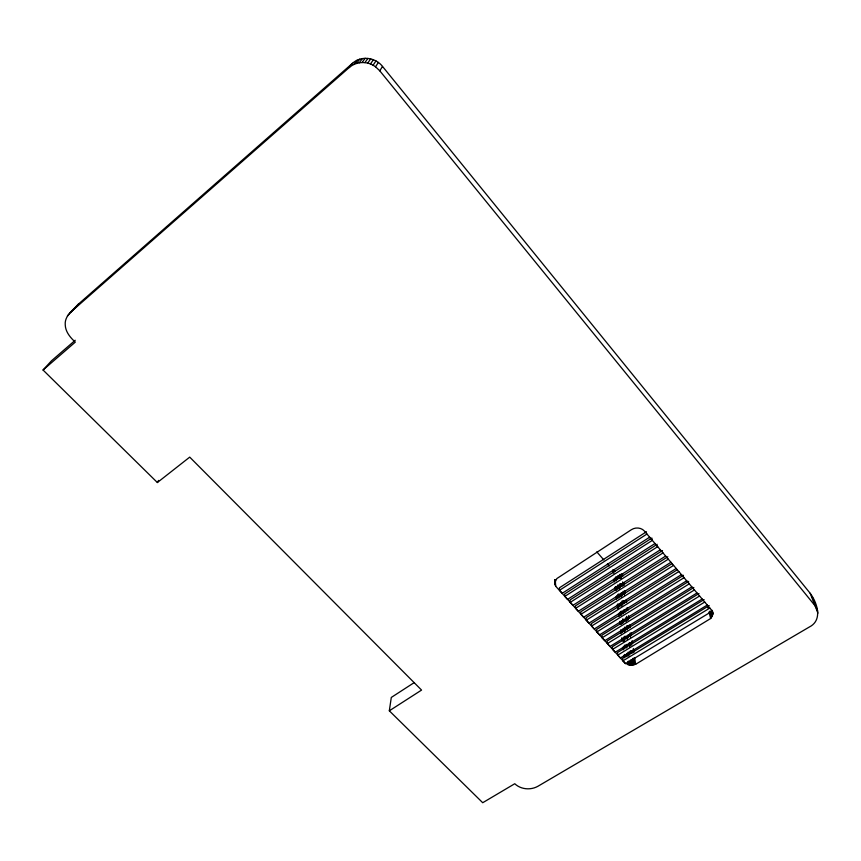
<?xml version="1.0" encoding="UTF-8"?>
<svg xmlns="http://www.w3.org/2000/svg" width="861" height="861" viewBox="0 0 861 861"><rect width="100%" height="100%" fill="white"/><g stroke="black" fill="none" stroke-linecap="round" stroke-linejoin="round"><path stroke-width="1.29" d="M389.323 710.809L421.556 690.081L189.721 457.126L157.369 482.537L43.05 370.015L75.294 342.129C70.333 337.577 65.468 331.915 65.242 324.845C64.424 315.729 73.088 310.111 78.394 304.137L352.547 63.251C361.157 55.384 375.557 57.364 382.521 66.437L810.19 593.304C817.293 602.851 822.976 620.146 809.351 627.002L537.899 786.287C530.677 790.366 520.83 789.548 514.76 783.736L482.709 802.721L389.323 710.809L391.303 697.432L414.292 682.558M555.033 582.251L555.636 586.169L625.054 663.142L630.058 665.187L635.644 664.305L710.659 618.51L712.854 613.936L712.37 611.062L644.448 531.086C641.23 527.438 635.396 527.083 631.425 529.676L556.841 578.57L555.033 582.251L554.893 579.593M157.369 482.537L158.596 480.395M817.154 609.297L815.152 605.864L379.776 70.817L382.521 66.437M379.776 70.817L375.536 66.781L378.366 62.476M70.333 312.457L349.189 67.567C355.679 61.82 365.602 60.959 373.082 65.21L375.956 60.937M370.456 63.972L373.394 59.732M367.712 63.101L370.704 58.871M364.903 62.616L367.938 58.387M362.061 62.509L365.161 58.279M359.241 62.778L362.395 58.559M356.497 63.445L359.704 59.205M353.882 64.478L357.143 60.216M349.189 67.567L352.547 63.251M78.394 304.137L67.416 315.944M43.05 370.015L51.402 360.888L75.23 340.256M646.503 531.721L559.413 587.815L559.553 590.259L562.265 593.272L649.635 537.199L652.315 540.374L564.838 596.372L567.539 599.374L654.995 543.528L657.675 546.66L570.24 602.366L572.931 605.358L660.333 549.802M559.553 590.259L646.945 534.035M657.201 544.313L570.068 599.902L570.24 602.366M662.507 550.566L575.428 605.853L575.622 608.34L578.301 611.31L665.65 556.055M575.622 608.34L663.002 552.934M667.792 556.787L580.766 611.784L580.971 614.28L583.64 617.24L670.934 562.276M580.971 614.28L668.297 559.166M671.914 563.697L586.083 617.681L586.309 620.189L588.956 623.138L676.197 568.475M586.309 620.189L673.571 565.386M677.155 569.864L591.367 623.558L591.615 626.076L594.251 629.014L681.438 574.642L684.043 577.72L596.899 631.931L599.536 634.858L686.647 580.788L689.252 583.844L602.151 637.775L604.766 640.692L691.846 586.89M591.615 626.076L678.823 571.564M683.483 575.299L596.641 629.402L596.899 631.931M688.682 581.401L601.871 635.235L602.151 637.775M693.848 587.482L607.113 641.014L607.403 643.576L610.008 646.471L697.012 592.981M607.403 643.576L694.429 589.936M698.981 593.541L612.311 646.783L612.623 649.355L615.217 652.24L702.156 599.03M612.623 649.355L699.584 596.006M704.094 599.568L617.477 652.53L617.8 655.113L620.383 657.987L707.279 605.057M617.8 655.113L704.718 602.043M709.195 605.563L622.632 658.245L622.977 660.839L625.549 663.702L712.37 611.062M622.977 660.839L709.83 608.06M615.141 571.413L612.655 569.993L613.01 572.651M373.082 65.21L375.536 66.781M596.824 551.901L603.862 559.941M607.371 563.966L609.136 565.978M817.713 611.17L812.16 596.695M810.19 593.304L817.95 613.118M712.187 610.363L712.854 612.957M712.187 611.342L712.854 613.936M711.713 611.019L712.714 614.915M711.078 610.686L712.413 615.884M710.637 611.611L711.961 616.81M709.722 611.181L711.38 617.692M707.365 605.477L708.033 608.081M709.012 611.988L710.659 618.51M652.315 540.374L651.852 538.039L564.676 593.918L564.838 596.372M622.406 573.641L622.794 576.278M623.751 582.843L624.139 585.469M624.903 590.721L625.28 593.358M626.248 599.923L626.625 602.549M627.389 607.801L627.777 610.438M628.541 615.69L628.928 618.316M629.886 624.892L630.274 627.518M631.038 632.77L631.425 635.396M632.189 640.659L632.577 643.285M633.341 648.537L633.911 652.477M634.686 657.739L635.644 664.305M621.481 574.029L621.857 576.655M622.621 581.918L623.192 585.857M623.945 591.12L624.516 595.059M626.421 608.2L626.797 610.826M627.744 617.402L628.132 620.028M628.885 625.29L629.273 627.917M630.026 633.169L630.596 637.118M631.361 642.371L631.737 645.007M632.501 650.259L632.878 652.886M633.642 658.148L634.589 664.714M620.501 574.309L621.061 578.258M621.814 583.51L622.191 586.147M622.944 591.399L623.321 594.025M624.268 600.601L624.645 603.227M626.528 616.379L627.088 620.318M627.841 625.581L628.218 628.207M630.284 642.672L630.661 645.298M631.414 650.561L631.791 653.187M632.544 658.439L633.492 665.015M619.49 574.481L620.049 578.431M620.803 583.683L621.168 586.319M622.105 592.885L622.471 595.521M623.224 600.774L623.59 603.41M624.526 609.975L624.903 612.612M625.646 617.864L626.205 621.814M626.765 625.753L627.325 629.703M628.067 634.955L628.444 637.592M629.187 642.844L629.746 646.794M630.306 650.733L630.672 653.359M631.608 659.935L632.351 665.198M618.661 575.858L619.027 578.484M619.759 583.747L620.318 587.686M621.05 592.949L621.61 596.888M622.159 600.838L622.718 604.777M623.45 610.04L623.827 612.666M625.85 627.131L626.216 629.757M627.142 636.333L627.508 638.959M629.359 652.111L629.725 654.737M630.467 660L631.199 665.252M617.638 575.805L618.004 578.431M618.919 585.006L619.457 588.946M620.189 594.208L620.555 596.834M621.287 602.097L621.836 606.036M622.568 611.299L622.933 613.925M623.665 619.177L624.031 621.814M624.763 627.066L625.312 631.016M626.033 636.268L626.399 638.905M627.131 644.157L627.497 646.783M628.229 652.046L628.778 655.985M629.509 661.248L630.058 665.187M616.82 576.945L617.176 579.582M617.907 584.834L618.446 588.784M619.167 594.036L619.533 596.662M620.437 603.238L620.792 605.864M621.524 611.116L621.879 613.753M622.6 619.005L623.149 622.955M623.87 628.207L624.408 632.146M624.957 636.096L625.312 638.722M626.216 645.287L626.582 647.924M627.303 653.176L627.669 655.802M628.39 661.065L628.928 665.004M615.863 576.752L616.411 580.745M617.133 586.083L617.498 588.741M618.23 594.068L618.768 598.072M619.5 603.4L619.866 606.069M620.587 611.396L621.136 615.4M621.857 620.727L622.223 623.396M622.955 628.724L623.31 631.382M624.042 636.72L624.58 640.713M625.129 644.717L625.495 647.375M626.399 654.037L626.765 656.706M627.486 662.034L627.852 664.703M615.141 577.699L615.497 580.368M616.401 587.03L616.756 589.688M617.477 595.016L617.832 597.685M618.736 604.347L619.091 607.005M619.812 612.332L620.178 615.002M621.072 621.664L621.438 624.322M622.159 629.649L622.514 632.318M623.235 637.646L623.773 641.639M624.322 645.642L624.677 648.301M613.398 570.563L613.764 573.222M614.474 578.549L614.829 581.218M615.55 586.535L616.078 590.538M616.799 595.855L617.154 598.524M617.864 603.852L618.402 607.844M619.113 613.172L619.468 615.83M620.189 621.158L620.544 623.816M622.503 638.464L622.869 641.133M623.579 646.46L623.934 649.119M624.645 654.446L625.011 657.104M613.893 579.313L614.248 581.971M614.958 587.299L615.314 589.957M616.196 596.608L616.551 599.267M617.262 604.594L617.789 608.587M618.499 613.904L618.855 616.573M619.565 621.89L619.92 624.559M620.63 629.875L621.158 633.868M621.685 637.861L622.04 640.519M622.933 647.171L623.278 649.84M623.988 655.156L624.343 657.826M555.28 579.518L555.636 586.169M554.979 579.905L555.259 585.222M554.893 581.584L555.033 584.242"/></g></svg>
